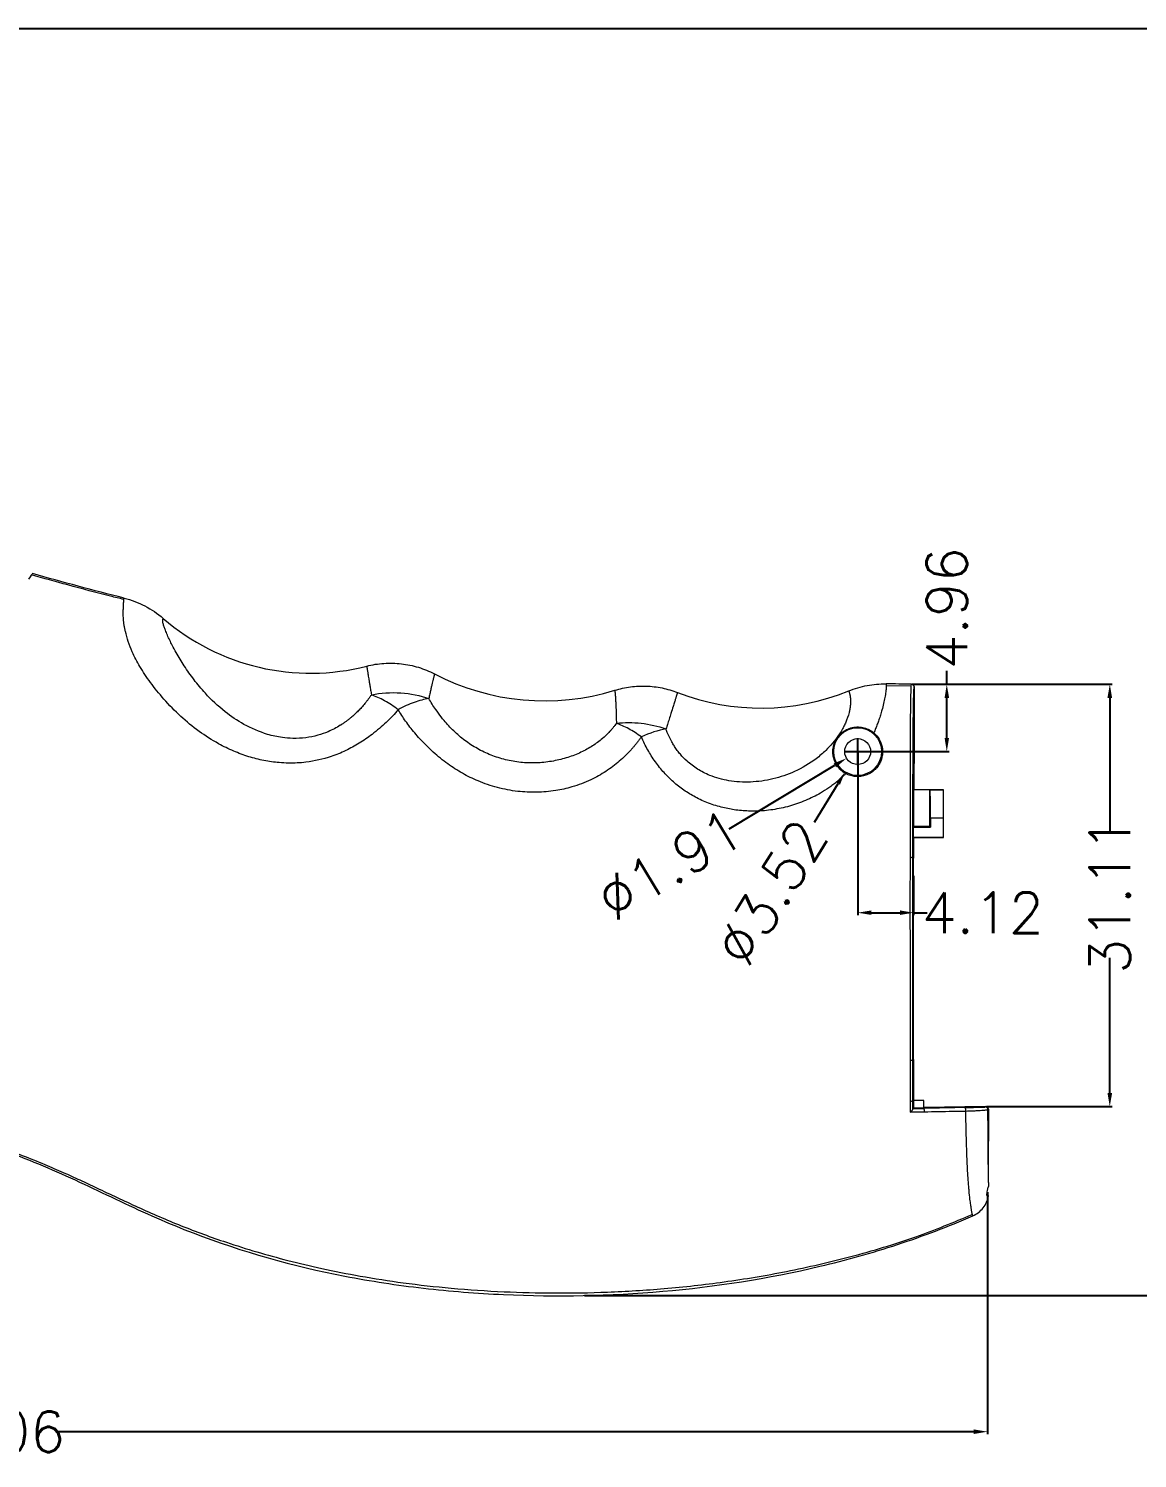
# Model space of a CAD drawing. Header units: inches. Extents: x 1424 to 4050, y 1126 to 1517.
# Drawn here: x 2605 to 2686.7, y 1310.1 to 1415.4 of the extents above; entities that cross this region are included whole.
import ezdxf

# ---------------------------------------------------------------- set-up
doc = ezdxf.new("R2010")
doc.units = ezdxf.units.IN
doc.header["$LTSCALE"] = 15
doc.styles.get("Standard").update_dxf_attribs({"font": 'txt', "bigfont": 'gbcbig.shx'})
doc.dimstyles.new('3', dxfattribs={"dimtxt": 3, "dimasz": 1, "dimexe": 0.18, "dimexo": 0.0625, "dimgap": 0.09, "dimtad": 0, "dimdsep": 46, "dimtxsty": 'Standard', "dimcen": 1, "dimclrd": 3, "dimclre": 3, "dimadec": 0, "dimazin": 2, "dimtfac": 1, "dimtofl": 0, "dimtmove": 0, "dimatfit": 3, "dimfxl": 1, "dimtolj": 1, "dimtzin": 0, "dimarcsym": 0})

# ---------------------------------------------------------------- blocks, each defined once
blk = doc.blocks.new('*D185')
at = {"color": 3, "lineweight": -2}
for p, q in [((2525.56, 1375.04), (2525.56, 1311.86)), ((2675.61, 1329.68), (2675.61, 1311.86)), ((2526.56, 1312.04), (2594, 1312.04)), ((2674.61, 1312.04), (2607.18, 1312.04))]:
    blk.add_line(p, q, dxfattribs=at)
at = {"color": 3}
for points in [[(2526.56, 1312.21), (2526.56, 1311.87), (2525.56, 1312.04)], [(2674.61, 1312.21), (2674.61, 1311.87), (2675.61, 1312.04)]]:
    blk.add_solid(points, dxfattribs=at)
at = {"layer": 'Defpoints', "color": 0}
for p in [(2525.56, 1375.11), (2675.61, 1329.74), (2675.61, 1312.04)]:
    blk.add_point(p, dxfattribs=at)
at = {"color": 0, "insert": (2600.59, 1312.04), "char_height": 3, "attachment_point": 5}
blk.add_mtext('\\A1;150.06', dxfattribs=at)
blk = doc.blocks.new('*D186')
at = {"color": 3, "lineweight": -2}
for p, q in [((2670.08, 1367.1), (2684.81, 1367.1)), ((2684.63, 1366.1), (2684.63, 1356.14)), ((2684.63, 1336.99), (2684.63, 1346.96)), ((2675.54, 1335.99), (2684.81, 1335.99))]:
    blk.add_line(p, q, dxfattribs=at)
at = {"color": 3}
for points in [[(2684.46, 1366.1), (2684.8, 1366.1), (2684.63, 1367.1)], [(2684.46, 1336.99), (2684.8, 1336.99), (2684.63, 1335.99)]]:
    blk.add_solid(points, dxfattribs=at)
at = {"layer": 'Defpoints', "color": 0}
for p in [(2670.02, 1367.1), (2675.48, 1335.99), (2684.63, 1335.99)]:
    blk.add_point(p, dxfattribs=at)
at = {"color": 0, "insert": (2684.63, 1351.55), "char_height": 3, "attachment_point": 5, "rotation": 90}
blk.add_mtext('\\A1;31.11', dxfattribs=at)
blk = doc.blocks.new('*D189')
at = {"color": 3, "lineweight": -2}
for p, q in [((2666.06, 1361.14), (2666.06, 1363.14)), ((2665.06, 1362.14), (2667.06, 1362.14)), ((2656.59, 1356.44), (2664.38, 1361.13))]:
    blk.add_line(p, q, dxfattribs=at)
at = {"color": 3}
blk.add_solid([(2664.29, 1361.27), (2664.47, 1360.99), (2665.24, 1361.65)], dxfattribs=at)
at = {"layer": 'Defpoints', "color": 0}
for p in [(2666.87, 1362.63), (2665.24, 1361.65)]:
    blk.add_point(p, dxfattribs=at)
at = {"color": 0, "insert": (2652.23, 1353.82), "char_height": 3, "attachment_point": 5, "rotation": 31.0361}
blk.add_mtext('\\A1;∅1.91', dxfattribs=at)
blk = doc.blocks.new('*D190')
at = {"color": 3, "lineweight": -2}
for p, q in [((2666.06, 1361.14), (2666.06, 1363.14)), ((2665.06, 1362.14), (2667.06, 1362.14)), ((2662.87, 1356.95), (2664.61, 1359.79))]:
    blk.add_line(p, q, dxfattribs=at)
at = {"color": 3}
blk.add_solid([(2664.47, 1359.88), (2664.75, 1359.7), (2665.13, 1360.64)], dxfattribs=at)
at = {"layer": 'Defpoints', "color": 0}
for p in [(2666.98, 1363.64), (2665.13, 1360.64)]:
    blk.add_point(p, dxfattribs=at)
at = {"color": 0, "insert": (2659.68, 1351.76), "char_height": 3, "attachment_point": 5, "rotation": 58.4567}
blk.add_mtext('\\A1;∅3.52', dxfattribs=at)
blk = doc.blocks.new('*D191')
at = {"color": 3, "lineweight": -2}
for p, q in [((2672.62, 1367.1), (2672.62, 1368.1)), ((2670.08, 1367.1), (2672.8, 1367.1)), ((2672.62, 1363.14), (2672.62, 1366.1)), ((2666.12, 1362.14), (2672.8, 1362.14))]:
    blk.add_line(p, q, dxfattribs=at)
at = {"color": 3}
for points in [[(2672.46, 1366.1), (2672.79, 1366.1), (2672.62, 1367.1)], [(2672.46, 1363.14), (2672.79, 1363.14), (2672.62, 1362.14)]]:
    blk.add_solid(points, dxfattribs=at)
at = {"layer": 'Defpoints', "color": 0}
for p in [(2670.02, 1367.1), (2672.62, 1367.1), (2666.06, 1362.14)]:
    blk.add_point(p, dxfattribs=at)
at = {"color": 0, "insert": (2672.62, 1372.69), "char_height": 3, "attachment_point": 5, "rotation": 90}
blk.add_mtext('\\A1;4.96', dxfattribs=at)
blk = doc.blocks.new('*D192')
at = {"color": 3, "lineweight": -2}
for p, q in [((2666.06, 1362.08), (2666.06, 1350.09)), ((2670.18, 1352.98), (2670.18, 1350.09)), ((2667.06, 1350.27), (2669.18, 1350.27)), ((2670.18, 1350.27), (2671.18, 1350.27))]:
    blk.add_line(p, q, dxfattribs=at)
at = {"color": 3}
for points in [[(2667.06, 1350.44), (2667.06, 1350.11), (2666.06, 1350.27)], [(2669.18, 1350.44), (2669.18, 1350.11), (2670.18, 1350.27)]]:
    blk.add_solid(points, dxfattribs=at)
at = {"layer": 'Defpoints', "color": 0}
for p in [(2666.06, 1362.14), (2670.18, 1353.04), (2670.18, 1350.27)]:
    blk.add_point(p, dxfattribs=at)
at = {"color": 0, "insert": (2675.27, 1350.27), "char_height": 3, "attachment_point": 5}
blk.add_mtext('\\A1;4.12', dxfattribs=at)
blk = doc.blocks.new('*D193')
at = {"color": 3, "lineweight": -2}
for p, q in [((2567.58, 1415.4), (2698.01, 1415.4)), ((2697.83, 1414.4), (2697.83, 1374.82)), ((2697.83, 1323.07), (2697.83, 1362.64)), ((2645.94, 1322.07), (2698.01, 1322.07))]:
    blk.add_line(p, q, dxfattribs=at)
at = {"color": 3}
for points in [[(2697.66, 1414.4), (2697.99, 1414.4), (2697.83, 1415.4)], [(2697.66, 1323.07), (2697.99, 1323.07), (2697.83, 1322.07)]]:
    blk.add_solid(points, dxfattribs=at)
at = {"layer": 'Defpoints', "color": 0}
for p in [(2567.51, 1415.4), (2645.88, 1322.07), (2697.83, 1322.07)]:
    blk.add_point(p, dxfattribs=at)
at = {"color": 0, "insert": (2697.83, 1368.73), "char_height": 3, "attachment_point": 5, "rotation": 90}
blk.add_mtext('\\A1;93.33', dxfattribs=at)

msp = doc.modelspace()

# ---------------------------------------------------------------- linework, layer by layer
at = {"color": 7, "linetype": 'Continuous', "lineweight": 15}
for p, q in [((2670.005, 1366.958), (2668.157, 1366.997)), ((2670.218, 1366.902), (2670.228, 1361.835)), ((2670.176, 1359.316), (2670.185, 1359.325)), ((2671.382, 1359.316), (2670.176, 1359.316)), ((2672.387, 1359.325), (2670.185, 1359.325)), ((2671.398, 1359.299), (2671.382, 1359.316)), ((2672.387, 1359.325), (2672.361, 1359.3)), ((2670.169, 1356.612), (2670.136, 1356.579)), ((2670.136, 1355.848), (2670.176, 1355.808)), ((2671.382, 1356.612), (2670.169, 1356.612)), ((2670.176, 1355.808), (2670.176, 1354.3)), ((2670.176, 1355.808), (2672.387, 1355.808)), ((2671.413, 1356.58), (2671.382, 1356.612)), ((2672.348, 1355.846), (2672.387, 1355.808)), ((2670.176, 1354.3), (2670.123, 1354.3)), ((2670.176, 1339.455), (2670.176, 1354.3)), ((2670.125, 1339.455), (2670.176, 1339.455)), ((2670.176, 1336.448), (2670.123, 1336.449)), ((2670.176, 1335.898), (2670.123, 1335.845)), ((2670.176, 1336.448), (2670.176, 1335.898)), ((2670.936, 1336.448), (2670.176, 1336.448)), ((2675.478, 1335.991), (2670.934, 1335.912)), ((2670.934, 1335.912), (2670.935, 1335.861)), ((2675.449, 1335.962), (2675.478, 1335.991)), ((2675.683, 1335.791), (2675.653, 1335.761)), ((2675.703, 1330.393), (2675.703, 1333.433))]:
    msp.add_line(p, q, dxfattribs=at)
for radius in [1.759, 0.955]:
    msp.add_circle((2666.055, 1362.139), radius, dxfattribs=at)
for centre, radius, start, end in [((2625.749, 1384.541), 16.626, 229.21535, 284.39706), ((2642.989, 1383.415), 17.538, 242.47315, 287.16426), ((2658.943, 1382.432), 17.086, 248.84986, 292.18182), ((2669.978, 1354.042), 0.296, 60.71251, 98.07548), ((2669.988, 1339.663), 0.249, 261.78722, 303.33557), ((2670.502, 1335.663), 0.476, 350.59798, 24.57623), ((2673.608, 1335.72), 0.423, 348.95427, 28.02605), ((2675.452, 1335.761), 0.201, 0.00522, 91.00295)]:
    msp.add_arc(centre, radius, start, end, dxfattribs=at)
for centre, major_axis, ratio, start_param, end_param in [((2871.455, 1339.484), (410.978, 7.209), 0.0001531, 4.2005757, 4.2026904), ((2670.879, 1339.484), (0, 7.209), 0.0087269, 4.193965, 4.2777592), ((2675.737, 1339.484), (0, 7.209), 0.0087269, 2.1085939, 2.5667749)]:
    msp.add_ellipse(centre, major_axis=major_axis, ratio=ratio, start_param=start_param, end_param=end_param, dxfattribs=at)
for points in [[(2605.252, 1375.25), (2605.241, 1375.238), (2605.146, 1375.123), (2604.975, 1374.843)], [(2612.006, 1373.449), (2609.746, 1374.016), (2607.495, 1374.618), (2605.252, 1375.25)], [(2670.021, 1367.102), (2669.396, 1367.113), (2668.771, 1367.122), (2668.146, 1367.13)], [(2651.934, 1363.817), (2651.357, 1363.708), (2650.738, 1363.505), (2650.119, 1363.222)], [(2670.176, 1359.316), (2670.174, 1358.907), (2670.171, 1358.046), (2670.169, 1357.104), (2670.169, 1356.612)], [(2671.382, 1356.612), (2671.382, 1357.585), (2671.382, 1358.507), (2671.382, 1359.316)], [(2672.361, 1359.3), (2672.04, 1359.3), (2671.719, 1359.299), (2671.398, 1359.299)], [(2671.413, 1357.245), (2671.413, 1357.026), (2671.413, 1356.804), (2671.413, 1356.58)], [(2672.348, 1357.231), (2672.036, 1357.236), (2671.725, 1357.24), (2671.413, 1357.245)], [(2670.136, 1356.579), (2670.136, 1356.338), (2670.136, 1356.094), (2670.136, 1355.848)], [(2670.136, 1355.848), (2670.873, 1355.847), (2671.61, 1355.847), (2672.348, 1355.846)], [(2670.123, 1336.448), (2670.126, 1337.429), (2670.126, 1338.436), (2670.125, 1339.455)], [(2669.952, 1335.567), (2669.952, 1335.837), (2669.953, 1336.11), (2669.953, 1336.384)], [(2670.971, 1335.585), (2670.632, 1335.58), (2670.292, 1335.574), (2669.952, 1335.567)], [(2670.122, 1335.816), (2670.122, 1336.026), (2670.123, 1336.237), (2670.123, 1336.449)], [(2670.123, 1335.845), (2670.123, 1335.845), (2670.122, 1335.835), (2670.122, 1335.816)], [(2673.981, 1335.919), (2672.968, 1335.899), (2671.953, 1335.88), (2670.935, 1335.861)], [(2675.703, 1330.393), (2675.703, 1330.276), (2675.694, 1330.16), (2675.676, 1330.045)]]:
    msp.add_open_spline(points, degree=3, dxfattribs=at)
for points, knots in [([(2611.995, 1373.348), (2611.67, 1373.428), (2610.29, 1373.766), (2608.016, 1374.367), (2606.074, 1374.906), (2605.177, 1375.155)], [0, 0, 0, 0, 0.1424664, 0.6044121, 1, 1, 1, 1]), ([(2611.991, 1373.331), (2611.992, 1373.348), (2611.997, 1373.435), (2612.002, 1373.442), (2612.006, 1373.449)], [0, 0, 0, 0, 0.1926135, 1, 1, 1, 1]), ([(2612.007, 1373.449), (2612.273, 1373.382), (2612.534, 1373.3), (2613.046, 1373.106), (2613.298, 1372.993), (2614.023, 1372.616), (2614.473, 1372.311), (2614.889, 1371.952)], [0, 0, 0, 0, 0.25, 0.25, 0.5, 0.5, 1, 1, 1, 1]), ([(2630.232, 1366.324), (2630.194, 1366.268), (2630.119, 1366.159), (2629.999, 1365.995), (2629.877, 1365.836), (2629.753, 1365.683), (2629.629, 1365.536), (2629.504, 1365.395), (2629.381, 1365.262), (2629.259, 1365.136), (2629.139, 1365.017), (2629.023, 1364.907), (2628.909, 1364.803), (2628.799, 1364.707), (2628.694, 1364.619), (2628.594, 1364.537), (2628.499, 1364.463), (2628.409, 1364.396), (2628.326, 1364.335), (2628.25, 1364.28), (2628.18, 1364.232), (2628.118, 1364.19), (2628.062, 1364.154), (2628.015, 1364.123), (2627.975, 1364.098), (2627.672, 1363.908), (2627.129, 1363.623), (2626.268, 1363.318), (2625.39, 1363.135), (2624.506, 1363.09), (2623.549, 1363.169), (2622.305, 1363.443), (2620.85, 1364.082), (2619.305, 1365.133), (2618.096, 1366.283), (2617.137, 1367.441), (2616.425, 1368.458), (2615.914, 1369.308), (2615.579, 1369.929), (2615.367, 1370.356), (2615.195, 1370.73), (2615.057, 1371.059), (2614.949, 1371.348), (2614.887, 1371.555), (2614.861, 1371.706), (2614.858, 1371.81), (2614.866, 1371.885), (2614.881, 1371.936), (2614.886, 1371.947), (2614.889, 1371.952)], [0, 0, 0, 0, 0.0111431, 0.0218886, 0.0322303, 0.0421514, 0.051636, 0.0606725, 0.0692542, 0.077383, 0.0850651, 0.0923068, 0.0991141, 0.1054928, 0.1114483, 0.116985, 0.1221066, 0.1268167, 0.1311188, 0.1350161, 0.1385116, 0.1416081, 0.1443079, 0.1466131, 0.1485255, 0.1500466, 0.1899835, 0.2203453, 0.2532397, 0.2886314, 0.3161993, 0.3570849, 0.4266873, 0.4905666, 0.5708059, 0.6264598, 0.6826778, 0.7390869, 0.7717141, 0.7951988, 0.8210223, 0.8484416, 0.8696266, 0.895219, 0.9129452, 0.931537, 0.952, 0.9749888, 1, 1, 1, 1]), ([(2629.883, 1368.437), (2630.301, 1368.544), (2630.725, 1368.613), (2631.584, 1368.671), (2632.014, 1368.661), (2632.859, 1368.563), (2633.277, 1368.476), (2634.103, 1368.224), (2634.5, 1368.061), (2634.883, 1367.862)], [0, 0, 0, 0, 0.25, 0.25, 0.5, 0.5, 0.75, 0.75, 1, 1, 1, 1]), ([(2629.883, 1368.437), (2629.883, 1368.435), (2629.884, 1368.429), (2629.888, 1368.409), (2629.892, 1368.38), (2629.899, 1368.34), (2629.907, 1368.29), (2629.917, 1368.229), (2629.928, 1368.158), (2629.941, 1368.076), (2629.956, 1367.984), (2629.976, 1367.862), (2630.002, 1367.703), (2630.036, 1367.496), (2630.075, 1367.256), (2630.121, 1366.982), (2630.172, 1366.674), (2630.212, 1366.441), (2630.232, 1366.324)], [0, 0, 0, 0, 0.04854935, 0.09737695, 0.14648085, 0.19585868, 0.24550773, 0.29542492, 0.34560913, 0.39606544, 0.44679943, 0.49781593, 0.57551116, 0.65557971, 0.73803395, 0.8229044, 0.91022, 1, 1, 1, 1]), ([(2634.883, 1367.862), (2634.882, 1367.859), (2634.881, 1367.855), (2634.876, 1367.836), (2634.869, 1367.809), (2634.859, 1367.774), (2634.848, 1367.73), (2634.834, 1367.677), (2634.818, 1367.617), (2634.801, 1367.548), (2634.781, 1367.471), (2634.753, 1367.357), (2634.714, 1367.193), (2634.66, 1366.962), (2634.599, 1366.694), (2634.533, 1366.392), (2634.486, 1366.161), (2634.462, 1366.045)], [0, 0, 0, 0, 0.0508555, 0.1014895, 0.1519032, 0.202098, 0.2520753, 0.3018365, 0.351383, 0.4007166, 0.4498387, 0.4987512, 0.5969649, 0.6961786, 0.7964094, 0.8976762, 1, 1, 1, 1]), ([(2630.232, 1366.324), (2630.932, 1366.466), (2631.668, 1366.516), (2633.111, 1366.419), (2633.817, 1366.272), (2634.462, 1366.045)], [0, 0, 0, 0, 0.5, 0.5, 1, 1, 1, 1]), ([(2632.21, 1365.225), (2631.878, 1365.477), (2631.54, 1365.699), (2630.875, 1366.068), (2630.547, 1366.216), (2630.232, 1366.324)], [0, 0, 0, 0, 0.5, 0.5, 1, 1, 1, 1]), ([(2648.164, 1366.657), (2648.541, 1366.774), (2648.925, 1366.858), (2649.705, 1366.961), (2650.098, 1366.98), (2650.875, 1366.953), (2651.262, 1366.907), (2652.031, 1366.75), (2652.411, 1366.639), (2652.779, 1366.497)], [0, 0, 0, 0, 0.25, 0.25, 0.5, 0.5, 0.75, 0.75, 1, 1, 1, 1]), ([(2648.164, 1366.657), (2648.165, 1366.655), (2648.165, 1366.65), (2648.168, 1366.626), (2648.173, 1366.575), (2648.182, 1366.469), (2648.197, 1366.288), (2648.216, 1366.019), (2648.236, 1365.684), (2648.254, 1365.285), (2648.268, 1364.865), (2648.275, 1364.514), (2648.277, 1364.306), (2648.277, 1364.225)], [0, 0, 0, 0, 0.0402323, 0.0955559, 0.165964, 0.2514227, 0.384687, 0.5024172, 0.6186608, 0.7522249, 0.8641118, 0.9466204, 1, 1, 1, 1]), ([(2665.394, 1366.61), (2665.395, 1366.608), (2665.398, 1366.603), (2665.405, 1366.586), (2665.414, 1366.561), (2665.425, 1366.53), (2665.437, 1366.494), (2665.449, 1366.452), (2665.462, 1366.405), (2665.474, 1366.355), (2665.486, 1366.301), (2665.496, 1366.245), (2665.505, 1366.186), (2665.513, 1366.125), (2665.519, 1366.063), (2665.524, 1366.001), (2665.527, 1365.937), (2665.529, 1365.874), (2665.529, 1365.811), (2665.528, 1365.749), (2665.526, 1365.688), (2665.522, 1365.628), (2665.517, 1365.569), (2665.512, 1365.512), (2665.505, 1365.458), (2665.498, 1365.406), (2665.491, 1365.356), (2665.483, 1365.309), (2665.476, 1365.265), (2665.468, 1365.224), (2665.461, 1365.186), (2665.454, 1365.152), (2665.447, 1365.121), (2665.441, 1365.094), (2665.436, 1365.071), (2665.431, 1365.052), (2665.428, 1365.036), (2665.425, 1365.025), (2665.423, 1365.017), (2665.364, 1364.78), (2665.245, 1364.424), (2665.028, 1363.969), (2664.862, 1363.669), (2664.616, 1363.276), (2664.232, 1362.77), (2663.684, 1362.183), (2662.81, 1361.431), (2661.514, 1360.654), (2660.099, 1360.171), (2658.992, 1359.961), (2657.909, 1359.862), (2656.844, 1359.921), (2655.852, 1360.142), (2655.222, 1360.357), (2654.691, 1360.598), (2654.105, 1360.931), (2653.519, 1361.376), (2653.053, 1361.858), (2652.763, 1362.227), (2652.572, 1362.507), (2652.382, 1362.819), (2652.197, 1363.167), (2652.042, 1363.516), (2651.965, 1363.731), (2651.934, 1363.817)], [0, 0, 0, 0, 0.0145211, 0.0285422, 0.0420589, 0.0550681, 0.0675685, 0.0795607, 0.0910467, 0.1020374, 0.1125498, 0.1226, 0.1322031, 0.141373, 0.1501225, 0.1584635, 0.1664072, 0.1739637, 0.1811429, 0.1879539, 0.1944048, 0.2005026, 0.2062537, 0.2116636, 0.216737, 0.2214781, 0.2258903, 0.2299765, 0.2337391, 0.2371801, 0.2403009, 0.2431026, 0.2455861, 0.2477523, 0.2496017, 0.2511349, 0.2523524, 0.2532545, 0.2538416, 0.2541137, 0.308651, 0.3288773, 0.3419494, 0.3651612, 0.4010711, 0.4332961, 0.4730472, 0.5472014, 0.6109968, 0.6426617, 0.6737866, 0.7324343, 0.7601127, 0.7870299, 0.8073166, 0.8264813, 0.8650513, 0.8945489, 0.9106343, 0.9269079, 0.9409238, 0.962254, 0.9848119, 1, 1, 1, 1]), ([(2652.779, 1366.497), (2652.778, 1366.494), (2652.776, 1366.489), (2652.77, 1366.47), (2652.762, 1366.441), (2652.75, 1366.402), (2652.735, 1366.351), (2652.716, 1366.289), (2652.693, 1366.215), (2652.666, 1366.128), (2652.636, 1366.029), (2652.601, 1365.916), (2652.546, 1365.737), (2652.454, 1365.438), (2652.32, 1365.013), (2652.174, 1364.555), (2652.05, 1364.17), (2651.969, 1363.924), (2651.934, 1363.817)], [0, 0, 0, 0, 0.0415412, 0.083824, 0.1268484, 0.1706146, 0.2151227, 0.260373, 0.3063654, 0.3531003, 0.4005777, 0.4487978, 0.4977607, 0.607478, 0.7486416, 0.8517489, 0.9355362, 1, 1, 1, 1]), ([(2665.394, 1366.61), (2665.83, 1366.788), (2666.283, 1366.922), (2667.206, 1367.096), (2667.676, 1367.137), (2668.146, 1367.13)], [0, 0, 0, 0, 0.5, 0.5, 1, 1, 1, 1]), ([(2668.146, 1367.13), (2668.147, 1367.128), (2668.148, 1367.124), (2668.15, 1367.11), (2668.153, 1367.089), (2668.157, 1367.051), (2668.161, 1366.985), (2668.159, 1366.835), (2668.138, 1366.572), (2668.071, 1366.161), (2667.974, 1365.702), (2667.862, 1365.259), (2667.742, 1364.847), (2667.627, 1364.495), (2667.506, 1364.16), (2667.383, 1363.842), (2667.289, 1363.626), (2667.243, 1363.52)], [0, 0, 0, 0, 0.0335383, 0.0666875, 0.0994602, 0.1318694, 0.1985463, 0.2667391, 0.4016417, 0.5252916, 0.628655, 0.7245, 0.7912161, 0.8522864, 0.9034347, 0.9526423, 1, 1, 1, 1]), ([(2670.005, 1366.968), (2670.005, 1366.977), (2670.01, 1367.089), (2670.016, 1367.096), (2670.021, 1367.102)], [0, 0, 0, 0, 0.0846145, 1, 1, 1, 1]), ([(2670.021, 1367.102), (2670.073, 1367.101), (2670.124, 1367.079), (2670.197, 1367.006), (2670.218, 1366.954), (2670.218, 1366.902)], [0, 0, 0, 0, 0.5, 0.5, 1, 1, 1, 1]), ([(2670.123, 1354.3), (2670.126, 1355.959), (2670.125, 1357.568), (2670.132, 1360.627), (2670.137, 1362.055), (2670.154, 1364.454), (2670.164, 1365.39), (2670.183, 1366.308), (2670.19, 1366.529), (2670.204, 1366.82), (2670.211, 1366.892), (2670.218, 1366.902)], [0, 0, 0, 0, 0.25, 0.25, 0.5, 0.5, 0.75, 0.75, 0.875, 0.875, 1, 1, 1, 1]), ([(2634.462, 1366.045), (2634.123, 1365.998), (2633.757, 1365.904), (2632.997, 1365.627), (2632.603, 1365.444), (2632.21, 1365.225)], [0, 0, 0, 0, 0.5, 0.5, 1, 1, 1, 1]), ([(2650.119, 1363.222), (2650.071, 1363.156), (2649.976, 1363.026), (2649.827, 1362.832), (2649.675, 1362.642), (2649.521, 1362.457), (2649.286, 1362.19), (2648.953, 1361.843), (2648.357, 1361.294), (2647.531, 1360.664), (2646.572, 1360.128), (2645.719, 1359.767), (2645.05, 1359.542), (2644.411, 1359.377), (2643.551, 1359.215), (2642.415, 1359.115), (2640.969, 1359.184), (2639.509, 1359.456), (2638.141, 1359.923), (2636.919, 1360.524), (2635.808, 1361.235), (2634.752, 1362.094), (2633.972, 1362.885), (2633.422, 1363.514), (2633.071, 1363.949), (2632.752, 1364.379), (2632.462, 1364.805), (2632.294, 1365.086), (2632.21, 1365.225)], [0, 0, 0, 0, 0.0136004, 0.0268678, 0.0398122, 0.0524439, 0.0647735, 0.094983, 0.1250546, 0.1837104, 0.2414795, 0.2748651, 0.3081959, 0.3353812, 0.362272, 0.4235428, 0.4844917, 0.55111, 0.6174947, 0.6744603, 0.7323577, 0.7959838, 0.8626093, 0.8911384, 0.9190798, 0.9464939, 0.9734443, 1, 1, 1, 1]), ([(2648.277, 1364.224), (2648.241, 1364.173), (2648.167, 1364.071), (2648.047, 1363.916), (2647.918, 1363.763), (2647.763, 1363.59), (2647.521, 1363.341), (2647.2, 1363.051), (2646.807, 1362.749), (2646.29, 1362.403), (2645.56, 1362.013), (2644.574, 1361.647), (2643.499, 1361.399), (2642.372, 1361.285), (2641.229, 1361.322), (2640.105, 1361.518), (2639.026, 1361.863), (2638.015, 1362.346), (2637.088, 1362.951), (2636.269, 1363.662), (2635.722, 1364.26), (2635.292, 1364.792), (2634.995, 1365.2), (2634.696, 1365.651), (2634.54, 1365.913), (2634.462, 1366.045)], [0, 0, 0, 0, 0.0149238, 0.0297551, 0.0444955, 0.0591487, 0.0795184, 0.116438, 0.1448518, 0.1731322, 0.2304006, 0.2895347, 0.3504237, 0.4121407, 0.4738469, 0.5352993, 0.5969758, 0.6594239, 0.7227441, 0.7882841, 0.8565807, 0.8796747, 0.9273402, 0.9634017, 1, 1, 1, 1]), ([(2648.277, 1364.225), (2648.865, 1364.293), (2649.485, 1364.296), (2650.725, 1364.159), (2651.346, 1364.019), (2651.934, 1363.817)], [0, 0, 0, 0, 0.5, 0.5, 1, 1, 1, 1]), ([(2650.119, 1363.222), (2649.808, 1363.449), (2649.494, 1363.649), (2648.875, 1363.986), (2648.57, 1364.122), (2648.277, 1364.224)], [0, 0, 0, 0, 0.5, 0.5, 1, 1, 1, 1]), ([(2665.18, 1360.518), (2665.127, 1360.465), (2665.019, 1360.359), (2664.852, 1360.205), (2664.679, 1360.053), (2664.47, 1359.878), (2664.218, 1359.682), (2663.83, 1359.404), (2663.183, 1358.991), (2662.224, 1358.513), (2661.04, 1358.1), (2659.812, 1357.835), (2658.841, 1357.753), (2658.111, 1357.753), (2657.617, 1357.779), (2656.941, 1357.847), (2656.082, 1358.008), (2655.073, 1358.317), (2654.105, 1358.757), (2653.234, 1359.29), (2652.589, 1359.8), (2652.117, 1360.242), (2651.776, 1360.598), (2651.454, 1360.982), (2651.142, 1361.4), (2650.852, 1361.829), (2650.584, 1362.273), (2650.339, 1362.739), (2650.195, 1363.056), (2650.119, 1363.222)], [0, 0, 0, 0, 0.0129658, 0.0259469, 0.0389531, 0.051994, 0.0719559, 0.0923333, 0.1314017, 0.1981122, 0.2654365, 0.3317845, 0.3974464, 0.4192749, 0.4472948, 0.4755393, 0.5266546, 0.5852156, 0.6425929, 0.6962289, 0.7501207, 0.7778546, 0.8049229, 0.8342933, 0.8651268, 0.8976786, 0.9287637, 0.9625181, 1, 1, 1, 1]), ([(2665.18, 1360.518), (2665.047, 1360.59), (2664.93, 1360.674), (2664.722, 1360.863), (2664.632, 1360.966), (2664.482, 1361.178), (2664.421, 1361.289), (2664.326, 1361.509), (2664.292, 1361.618), (2664.243, 1361.837), (2664.23, 1361.946), (2664.222, 1362.159), (2664.227, 1362.264), (2664.268, 1362.572), (2664.33, 1362.773), (2664.481, 1363.064), (2664.542, 1363.159), (2664.689, 1363.346), (2664.775, 1363.437), (2664.978, 1363.608), (2665.096, 1363.689), (2665.36, 1363.823), (2665.506, 1363.877), (2665.807, 1363.944), (2665.961, 1363.959), (2666.26, 1363.95), (2666.403, 1363.928), (2666.674, 1363.855), (2666.802, 1363.803), (2667.036, 1363.678), (2667.144, 1363.604), (2667.243, 1363.52)], [0, 0, 0, 0, 0.0625, 0.0625, 0.125, 0.125, 0.1875, 0.1875, 0.25, 0.25, 0.3125, 0.3125, 0.375, 0.375, 0.5, 0.5, 0.5625, 0.5625, 0.625, 0.625, 0.6875, 0.6875, 0.75, 0.75, 0.8125, 0.8125, 0.875, 0.875, 0.9375, 0.9375, 1, 1, 1, 1]), ([(2667.243, 1363.52), (2667.407, 1363.38), (2667.536, 1363.223), (2667.738, 1362.877), (2667.809, 1362.691), (2667.889, 1362.303), (2667.898, 1362.099), (2667.86, 1361.796), (2667.839, 1361.695), (2667.777, 1361.494), (2667.737, 1361.393), (2667.638, 1361.199), (2667.58, 1361.105), (2667.442, 1360.926), (2667.363, 1360.839), (2667.189, 1360.684), (2667.094, 1360.614), (2666.885, 1360.49), (2666.771, 1360.437), (2666.42, 1360.316), (2666.159, 1360.281), (2665.778, 1360.312), (2665.649, 1360.337), (2665.406, 1360.409), (2665.291, 1360.458), (2665.18, 1360.518)], [0, 0, 0, 0, 0.125, 0.125, 0.25, 0.25, 0.375, 0.375, 0.4375, 0.4375, 0.5, 0.5, 0.5625, 0.5625, 0.625, 0.625, 0.6875, 0.6875, 0.75, 0.75, 0.875, 0.875, 0.9375, 0.9375, 1, 1, 1, 1]), ([(2670.228, 1361.835), (2670.223, 1361.821), (2670.219, 1361.755), (2670.213, 1361.582), (2670.211, 1361.511), (2670.207, 1361.344), (2670.205, 1361.247), (2670.199, 1360.925), (2670.196, 1360.666), (2670.191, 1360.211), (2670.19, 1360.047), (2670.187, 1359.7), (2670.186, 1359.517), (2670.185, 1359.325)], [0, 0, 0, 0, 0.25, 0.25, 0.375, 0.375, 0.5, 0.5, 0.75, 0.75, 0.875, 0.875, 1, 1, 1, 1]), ([(2671.413, 1357.245), (2671.413, 1357.295), (2671.413, 1357.395), (2671.413, 1357.54), (2671.413, 1357.68), (2671.413, 1357.815), (2671.413, 1357.945), (2671.413, 1358.159), (2671.412, 1358.434), (2671.41, 1358.717), (2671.409, 1358.932), (2671.407, 1359.079), (2671.405, 1359.181), (2671.403, 1359.247), (2671.401, 1359.289), (2671.399, 1359.296), (2671.398, 1359.299)], [0, 0, 0, 0, 0.0428714, 0.08512, 0.1268473, 0.1681513, 0.2091258, 0.24986, 0.3775867, 0.4997711, 0.601158, 0.6999843, 0.7759526, 0.8509455, 0.925452, 1, 1, 1, 1]), ([(2672.361, 1359.3), (2672.361, 1359.299), (2672.36, 1359.296), (2672.359, 1359.282), (2672.358, 1359.261), (2672.356, 1359.232), (2672.355, 1359.194), (2672.354, 1359.119), (2672.352, 1358.978), (2672.35, 1358.732), (2672.349, 1358.426), (2672.348, 1358.109), (2672.348, 1357.803), (2672.348, 1357.525), (2672.348, 1357.329), (2672.348, 1357.231)], [0, 0, 0, 0, 0.0416592, 0.0832164, 0.1247829, 0.1664734, 0.2084066, 0.2507059, 0.3747231, 0.5003865, 0.6249151, 0.7501073, 0.8336537, 0.9166432, 1, 1, 1, 1]), ([(2672.387, 1355.808), (2672.387, 1355.899), (2672.387, 1356.083), (2672.387, 1356.356), (2672.387, 1356.627), (2672.387, 1356.896), (2672.387, 1357.162), (2672.387, 1357.425), (2672.387, 1357.744), (2672.387, 1358.116), (2672.387, 1358.533), (2672.387, 1358.941), (2672.387, 1359.196), (2672.387, 1359.325)], [0, 0, 0, 0, 0.0705747, 0.141426, 0.2125598, 0.2839814, 0.3556963, 0.4277109, 0.5000323, 0.6219705, 0.7459746, 0.871997, 1, 1, 1, 1]), ([(2672.348, 1357.231), (2672.348, 1357.117), (2672.348, 1356.888), (2672.348, 1356.542), (2672.348, 1356.195), (2672.348, 1355.962), (2672.348, 1355.846)], [0, 0, 0, 0, 0.2499093, 0.5002302, 0.7504306, 1, 1, 1, 1]), ([(2670.136, 1356.579), (2670.35, 1356.579), (2670.776, 1356.58), (2671.201, 1356.58), (2671.413, 1356.58)], [0, 0, 0, 0, 0.5024444, 1, 1, 1, 1]), ([(2669.952, 1339.416), (2669.952, 1339.568), (2669.951, 1339.879), (2669.95, 1340.361), (2669.948, 1340.87), (2669.947, 1341.405), (2669.946, 1341.969), (2669.944, 1342.562), (2669.943, 1343.185), (2669.942, 1343.838), (2669.941, 1344.524), (2669.939, 1345.242), (2669.938, 1345.996), (2669.937, 1346.785), (2669.937, 1347.612), (2669.936, 1348.475), (2669.935, 1349.374), (2669.935, 1350.309), (2669.935, 1351.277), (2669.935, 1352.274), (2669.936, 1353.299), (2669.936, 1353.987), (2669.937, 1354.335)], [0, 0, 0, 0, 0.0309196, 0.0635035, 0.0977976, 0.1338522, 0.1717216, 0.2114642, 0.253142, 0.2968278, 0.3426091, 0.3905816, 0.4408485, 0.49352, 0.5486693, 0.6062839, 0.6663327, 0.7287767, 0.7935308, 0.8604375, 0.9293209, 1, 1, 1, 1]), ([(2670.125, 1339.455), (2670.12, 1341.899), (2670.119, 1344.389), (2670.119, 1349.361), (2670.119, 1351.841), (2670.123, 1354.3)], [0, 0, 0, 0, 0.5, 0.5, 1, 1, 1, 1]), ([(2669.953, 1336.384), (2669.953, 1336.518), (2669.954, 1336.788), (2669.954, 1337.199), (2669.955, 1337.622), (2669.955, 1338.054), (2669.954, 1338.498), (2669.953, 1338.953), (2669.953, 1339.261), (2669.952, 1339.416)], [0, 0, 0, 0, 0.1348541, 0.2721504, 0.4120174, 0.5545905, 0.7000121, 0.8484306, 1, 1, 1, 1]), ([(2670.176, 1339.455), (2670.176, 1338.915), (2670.176, 1338.378), (2670.176, 1337.355), (2670.176, 1336.881), (2670.176, 1336.448)], [0, 0, 0, 0, 0.5, 0.5, 1, 1, 1, 1]), ([(2669.952, 1335.567), (2669.959, 1335.574), (2669.98, 1335.594), (2670.01, 1335.627), (2670.041, 1335.663), (2670.07, 1335.703), (2670.097, 1335.744), (2670.118, 1335.787), (2670.121, 1335.807), (2670.122, 1335.816)], [0, 0, 0, 0, 0.0855444, 0.2497117, 0.3899316, 0.4995331, 0.6919023, 0.8584352, 1, 1, 1, 1]), ([(2669.953, 1336.384), (2669.996, 1336.386), (2670.042, 1336.394), (2670.106, 1336.418), (2670.122, 1336.434), (2670.123, 1336.448)], [0, 0, 0, 0, 0.5, 0.5, 1, 1, 1, 1]), ([(2670.123, 1335.845), (2670.259, 1335.848), (2670.529, 1335.853), (2670.8, 1335.858), (2670.935, 1335.861)], [0, 0, 0, 0, 0.50050224, 1, 1, 1, 1]), ([(2674.023, 1335.639), (2673.696, 1335.634), (2673.03, 1335.622), (2672.013, 1335.604), (2671.322, 1335.591), (2670.971, 1335.585)], [0, 0, 0, 0, 0.3223575, 0.6556615, 1, 1, 1, 1]), ([(2673.981, 1335.919), (2674.024, 1335.92), (2674.108, 1335.922), (2674.232, 1335.924), (2674.352, 1335.927), (2674.469, 1335.929), (2674.637, 1335.933), (2674.843, 1335.938), (2675.058, 1335.944), (2675.23, 1335.949), (2675.34, 1335.954), (2675.405, 1335.957), (2675.441, 1335.96), (2675.446, 1335.961), (2675.449, 1335.962)], [0, 0, 0, 0, 0.0499743, 0.099655, 0.149339, 0.1993231, 0.2498989, 0.374092, 0.4997178, 0.6239295, 0.7495468, 0.8327704, 0.9159725, 1, 1, 1, 1]), ([(2675.653, 1335.761), (2675.652, 1335.758), (2675.649, 1335.753), (2675.634, 1335.746), (2675.613, 1335.739), (2675.589, 1335.734), (2675.564, 1335.729), (2675.509, 1335.721), (2675.405, 1335.707), (2675.211, 1335.691), (2674.973, 1335.675), (2674.719, 1335.663), (2674.476, 1335.653), (2674.254, 1335.645), (2674.099, 1335.641), (2674.023, 1335.639)], [0, 0, 0, 0, 0.0544349, 0.104235, 0.1490234, 0.1884909, 0.2223919, 0.2505383, 0.3812547, 0.5003699, 0.6282172, 0.7501981, 0.83469, 0.9181159, 1, 1, 1, 1]), ([(2674.533, 1327.944), (2674.532, 1327.946), (2674.529, 1327.949), (2674.522, 1327.967), (2674.515, 1327.994), (2674.505, 1328.033), (2674.494, 1328.083), (2674.482, 1328.146), (2674.468, 1328.223), (2674.452, 1328.314), (2674.429, 1328.453), (2674.395, 1328.677), (2674.343, 1329.063), (2674.294, 1329.504), (2674.249, 1329.954), (2674.218, 1330.327), (2674.187, 1330.76), (2674.158, 1331.234), (2674.132, 1331.747), (2674.108, 1332.301), (2674.086, 1332.893), (2674.066, 1333.524), (2674.049, 1334.193), (2674.034, 1334.898), (2674.027, 1335.39), (2674.023, 1335.639)], [0, 0, 0, 0, 0.0266179, 0.0536197, 0.0809802, 0.1086779, 0.1366959, 0.1650218, 0.1936485, 0.2225741, 0.2518016, 0.3087803, 0.3767398, 0.4631594, 0.5012434, 0.5465092, 0.5925224, 0.6394035, 0.6872657, 0.7362075, 0.7863116, 0.8376445, 0.8902812, 0.9443522, 1, 1, 1, 1]), ([(2675.683, 1335.791), (2675.683, 1335.841), (2675.664, 1335.89), (2675.591, 1335.966), (2675.536, 1335.992), (2675.478, 1335.991)], [0, 0, 0, 0, 0.5, 0.5, 1, 1, 1, 1]), ([(2675.703, 1330.393), (2675.702, 1330.425), (2675.701, 1330.495), (2675.698, 1330.623), (2675.694, 1330.811), (2675.691, 1331.027), (2675.687, 1331.278), (2675.684, 1331.528), (2675.68, 1331.849), (2675.676, 1332.179), (2675.673, 1332.56), (2675.669, 1332.977), (2675.666, 1333.492), (2675.662, 1334.031), (2675.659, 1334.591), (2675.656, 1335.166), (2675.654, 1335.563), (2675.653, 1335.761)], [0, 0, 0, 0, 0.0352829, 0.0771996, 0.1257267, 0.2055372, 0.2509009, 0.3083324, 0.3756264, 0.4519957, 0.4999456, 0.5833602, 0.6669376, 0.750593, 0.8338733, 0.9169377, 1, 1, 1, 1]), ([(2583.501, 1334.009), (2584.465, 1334.2), (2585.43, 1334.365), (2587.362, 1334.618), (2588.329, 1334.705), (2591.233, 1334.839), (2593.174, 1334.768), (2596.091, 1334.431), (2597.067, 1334.279), (2598.99, 1333.905), (2599.939, 1333.683), (2601.817, 1333.17), (2602.745, 1332.878), (2604.579, 1332.227), (2605.486, 1331.869), (2608.181, 1330.717), (2609.948, 1329.855), (2612.611, 1328.597), (2613.5, 1328.184), (2615.29, 1327.399), (2616.191, 1327.028), (2620.729, 1325.283), (2624.461, 1324.244), (2630.187, 1323.133), (2632.117, 1322.838), (2635.042, 1322.5), (2636.022, 1322.405), (2637.991, 1322.248), (2638.977, 1322.187), (2643.894, 1321.964), (2647.804, 1322.044), (2655.578, 1322.721), (2659.443, 1323.318), (2664.239, 1324.453), (2665.198, 1324.7), (2667.105, 1325.235), (2668.051, 1325.522), (2670.869, 1326.447), (2672.718, 1327.147), (2674.533, 1327.944)], [0, 0, 0, 0, 0.03125, 0.03125, 0.0625, 0.0625, 0.125, 0.125, 0.15625, 0.15625, 0.1875, 0.1875, 0.21875, 0.21875, 0.25, 0.25, 0.3125, 0.3125, 0.34375, 0.34375, 0.375, 0.375, 0.5, 0.5, 0.5625, 0.5625, 0.59375, 0.59375, 0.625, 0.625, 0.75, 0.75, 0.875, 0.875, 0.90625, 0.90625, 0.9375, 0.9375, 1, 1, 1, 1]), ([(2583.531, 1334.074), (2584.283, 1334.227), (2586.14, 1334.606), (2589.095, 1334.893), (2592.469, 1334.92), (2595.8, 1334.632), (2599.026, 1334.058), (2601.907, 1333.305), (2604.248, 1332.506), (2606.076, 1331.775), (2607.484, 1331.163), (2608.757, 1330.582), (2610.585, 1329.726), (2613.048, 1328.552), (2616.221, 1327.175), (2619.154, 1326.102), (2621.788, 1325.274), (2624.132, 1324.628), (2626.674, 1324.026), (2629.508, 1323.467), (2632.689, 1322.974), (2636.226, 1322.58), (2639.932, 1322.33), (2643.772, 1322.233), (2647.709, 1322.299), (2651.888, 1322.557), (2656.291, 1323.048), (2660.884, 1323.812), (2665.609, 1324.907), (2670.202, 1326.266), (2673.126, 1327.472), (2674.502, 1328.039)], [0, 0, 0, 0, 0.0245516, 0.0606199, 0.0947335, 0.1323597, 0.1673867, 0.1994165, 0.2275237, 0.2464495, 0.2623805, 0.27665, 0.2912049, 0.3269338, 0.3639317, 0.4017999, 0.4267801, 0.4522335, 0.4795587, 0.5103083, 0.5445889, 0.5825129, 0.6240858, 0.6633851, 0.7053517, 0.7499934, 0.797295, 0.8470131, 0.8988423, 0.9524172, 1, 1, 1, 1]), ([(2674.533, 1327.944), (2674.684, 1328.01), (2674.823, 1328.093), (2675.081, 1328.291), (2675.199, 1328.407), (2675.4, 1328.661), (2675.486, 1328.801), (2675.622, 1329.098), (2675.671, 1329.253), (2675.701, 1329.415)], [0, 0, 0, 0, 0.25, 0.25, 0.5, 0.5, 0.75, 0.75, 1, 1, 1, 1]), ([(2675.569, 1329.442), (2675.56, 1329.443), (2675.558, 1329.459), (2675.564, 1329.522), (2675.574, 1329.567), (2675.612, 1329.734), (2675.651, 1329.887), (2675.676, 1330.045)], [0, 0, 0, 0, 0.25, 0.25, 0.5, 0.5, 1, 1, 1, 1]), ([(2675.701, 1329.415), (2675.697, 1329.42), (2675.688, 1329.424), (2675.651, 1329.433), (2675.623, 1329.438), (2675.569, 1329.442)], [0, 0, 0, 0, 0.5, 0.5, 1, 1, 1, 1])]:
    msp.add_open_spline(points, degree=3, knots=knots, dxfattribs=at)
at = {"color": 8, "linetype": 'Continuous', "lineweight": 15}
for points, knots in [([(2632.21, 1365.225), (2632.072, 1365.069), (2631.798, 1364.757), (2631.332, 1364.293), (2630.827, 1363.841), (2630.177, 1363.316), (2629.363, 1362.751), (2628.353, 1362.194), (2627.055, 1361.67), (2625.832, 1361.386), (2624.763, 1361.295), (2624.106, 1361.284), (2623.283, 1361.327), (2622.301, 1361.464), (2621.174, 1361.75), (2620.057, 1362.167), (2618.817, 1362.775), (2617.49, 1363.62), (2616.139, 1364.734), (2614.955, 1365.96), (2613.954, 1367.198), (2613.17, 1368.37), (2612.637, 1369.388), (2612.302, 1370.258), (2612.141, 1370.833), (2612.058, 1371.227), (2612.016, 1371.46), (2611.984, 1371.686), (2611.961, 1371.905), (2611.948, 1372.114), (2611.943, 1372.313), (2611.951, 1372.555), (2611.962, 1372.791), (2611.974, 1373.01), (2611.982, 1373.208), (2611.988, 1373.285), (2611.991, 1373.331)], [0, 0, 0, 0, 0.0232554, 0.0464146, 0.069584, 0.092862, 0.1299151, 0.1654167, 0.2010404, 0.2581837, 0.2773836, 0.2968531, 0.316721, 0.3507395, 0.3849146, 0.4203876, 0.4575837, 0.5096349, 0.5636897, 0.6200134, 0.6715088, 0.7191245, 0.7626167, 0.7941684, 0.8266394, 0.8377388, 0.8490028, 0.8604532, 0.8721151, 0.8840192, 0.8962079, 0.9087021, 0.9326372, 0.9508088, 0.9708341, 1, 1, 1, 1]), ([(2669.937, 1354.335), (2669.937, 1355.163), (2669.938, 1356.818), (2669.937, 1358.943), (2669.94, 1360.707), (2669.943, 1362.127), (2669.948, 1363.315), (2669.954, 1364.275), (2669.961, 1365.035), (2669.969, 1365.683), (2669.979, 1366.266), (2669.991, 1366.728), (2670, 1366.891), (2670.005, 1366.968)], [0, 0, 0, 0, 0.13664742, 0.27308753, 0.364682, 0.45645511, 0.54853003, 0.61764923, 0.68650783, 0.75538938, 0.82459465, 0.91675535, 1, 1, 1, 1])]:
    msp.add_open_spline(points, degree=3, knots=knots, dxfattribs=at)

# ---------------------------------------------------------------- dimensions: what is measured, and where the dimension line sits
for base, p1, p2, picture, middle in [((2697.828, 1322.069), (2567.513, 1415.401), (2645.876, 1322.069), '*D193', (2697.828, 1368.735)), ((2672.622, 1367.102), (2666.055, 1362.139), (2670.021, 1367.102), '*D191', (2672.622, 1372.692))]:
    dim = msp.add_linear_dim(base=base, p1=p1, p2=p2, angle=90, dimstyle='3')
    dim.commit()
    dim.dimension.update_dxf_attribs({"geometry": picture, "text_midpoint": middle})
for base, p1, p2, picture, middle in [((2675.615, 1312.042), (2525.558, 1375.106), (2675.615, 1329.742), '*D185', (2600.586, 1312.042)), ((2670.176, 1350.273), (2666.055, 1362.139), (2670.176, 1353.043), '*D192', (2675.266, 1350.273))]:
    dim = msp.add_linear_dim(base=base, p1=p1, p2=p2, dimstyle='3')
    dim.commit()
    dim.dimension.update_dxf_attribs({"geometry": picture, "text_midpoint": middle})
dim = msp.add_linear_dim(base=(2684.628, 1335.991), p1=(2670.021, 1367.102), p2=(2675.478, 1335.991), angle=90, dimstyle='3')
dim.commit()
dim.dimension.update_dxf_attribs({"geometry": '*D186', "text_midpoint": (2684.628, 1351.547), "dimtype": 160})
for p1, p2, picture, middle in [((2666.873, 1362.632), (2665.237, 1361.647), '*D189', (2652.23, 1353.82)), ((2666.975, 1363.638), (2665.135, 1360.64), '*D190', (2659.683, 1351.758))]:
    dim = msp.add_diameter_dim_2p(p1=p1, p2=p2, dimstyle='3')
    dim.commit()
    dim.dimension.update_dxf_attribs({"geometry": picture, "text_midpoint": middle, "dimtype": 163})

doc.saveas('drawing.dxf')
